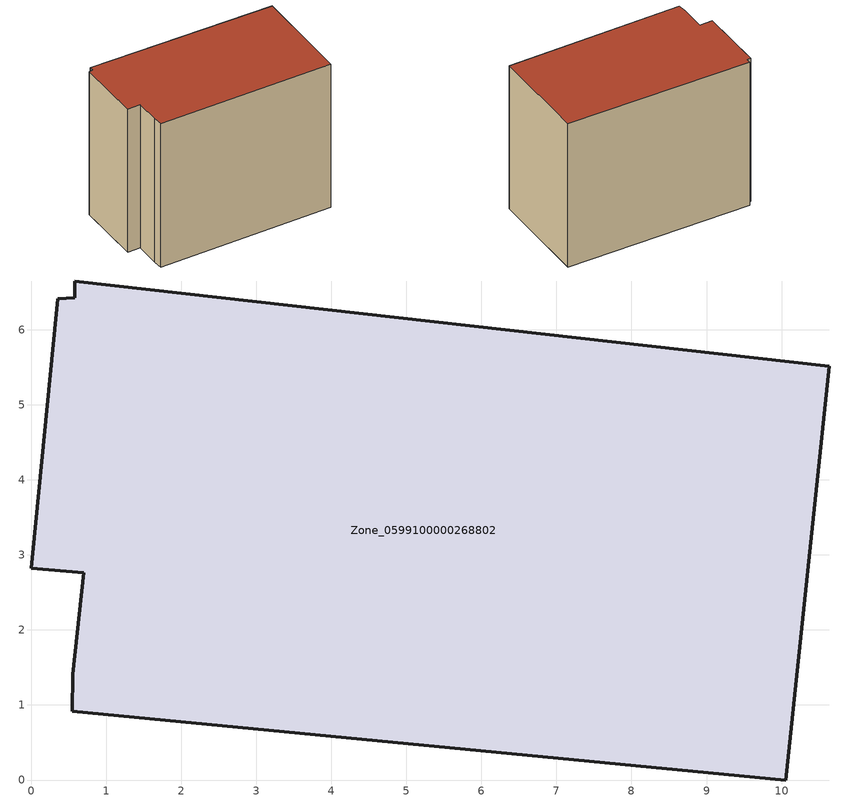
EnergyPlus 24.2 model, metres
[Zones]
Zone_0599100000268802
 floor ground (C_G): 0.35,6.41 0.58,6.43 0.58,6.65 10.64,5.51 10.05,0 0.55,0.92 0.55,1.41 0.7,2.76 0,2.82 z2.41
 wall outside (C_F): 10.05,0 10.64,5.51 0.58,6.65 0.58,6.43 0.35,6.41 0,2.82 0.7,2.76 0.55,1.41 0.55,0.92 10.05,0 z2.41:10.91
 roof outside (C_R): 0.58,6.43 0.35,6.41 0,2.82 0.7,2.76 0.55,1.41 0.55,0.92 10.05,0 10.64,5.51 0.58,6.65 z10.91
[BUILDING]
Pand.0599100000268802: North Axis=0; Terrain=City; Loads Convergence Tolerance Value=0.04; Temperature Convergence Tolerance Value=0.4; Solar Distribution=FullExterior; Maximum Number of Warmup Days=25; Minimum Number of Warmup Days=1
[Site:Location]
Rotterdam.The.Hague.AP_ZH_NLD Design_Conditions: Latitude=51.96; Longitude=4.45; Time Zone=1; Elevation=-4.5
[SITE:GROUNDTEMPERATURE:BUILDINGSURFACE]
18, 18, 18, 18, 18, 18, 18, 18, 18, 18, 18, 18
[MATERIAL] Thermal Absorptance=0.9; Solar Absorptance=0.7; Visible Absorptance=0.7
Name | Roughness | Thickness | Conductivity | Density | Specific Heat
G.TI.1946 | MediumSmooth | 0.15 | 1 | 540 | 1210
F.TI.1946 | Rough | 0.3 | 0.857143 | 1920 | 840
R.TI.1946 | MediumRough | 0.2 | 0.1 | 1500 | 1000
[CONSTRUCTION]
C_G: G.TI.1946
C_F: F.TI.1946
C_R: R.TI.1946
[ZONE]
Zone_0599100000268802: Type=1; Multiplier=1; Ceiling Height=Autocalculate; Volume=Autocalculate; Floor Area=autocalculate; Part of Total Floor Area=Yes
[ZONEINFILTRATION:DESIGNFLOWRATE]
Infil_Zone_0599100000268802: Zone or ZoneList or Space or SpaceList=Zone_0599100000268802; Schedule=AlwaysOn; Design Flow Rate Calculation Method=Flow/Area; Flow Rate per Floor Area=0.003; Constant Term Coefficient=1; Temperature Term Coefficient=0; Velocity Term Coefficient=0; Velocity Squared Term Coefficient=0
[HVACTEMPLATE:ZONE:IDEALLOADSAIRSYSTEM]
Zone_0599100000268802: Maximum Heating Supply Air Temperature=50; Minimum Cooling Supply Air Temperature=13; Maximum Heating Supply Air Humidity Ratio=0.0156; Minimum Cooling Supply Air Humidity Ratio=0.0077; Heating Limit=NoLimit; Cooling Limit=NoLimit; Dehumidification Control Type=ConstantSensibleHeatRatio; Cooling Sensible Heat Ratio=0.7; Dehumidification Setpoint=60; Humidification Control Type=None; Humidification Setpoint=30; Outdoor Air Method=None; Outdoor Air Flow Rate per Person=0.00944; Outdoor Air Flow Rate per Zone Floor Area=0; Outdoor Air Flow Rate per Zone=0; Demand Controlled Ventilation Type=None; Outdoor Air Economizer Type=NoEconomizer; Heat Recovery Type=None; Sensible Heat Recovery Effectiveness=0.7; Latent Heat Recovery Effectiveness=0.65
[ZONECONTROL:THERMOSTAT]
ThermostatControl_Zone_0599100000268802: Zone or ZoneList=Zone_0599100000268802; Control Type Schedule=DualSetpointControlType; Control 1=Thermostat_Zone_0599100000268802; Temperature Difference Between Cutout And Setpoint=0
[THERMOSTATSETPOINT:DUALSETPOINT]
Thermostat_Zone_0599100000268802: Heating Setpoint Temperature Schedule=HeatingSetpoint_Zone_0599100000268802; Cooling Setpoint Temperature Schedule=CoolingSetpoint_Zone_0599100000268802
[SCHEDULE:COMPACT]
HeatingSetpoint_Zone_0599100000268802: Through: 12/31, For: AllDays, Until: 24:00, 21
CoolingSetpoint_Zone_0599100000268802: Through: 12/31, For: AllDays, Until: 24:00, 24
DualSetpointControlType: Through: 12/31, For: AllDays, Until: 24:00, 4
AlwaysOn: Through: 12/31, For: AllDays, Until: 24:00, 1
